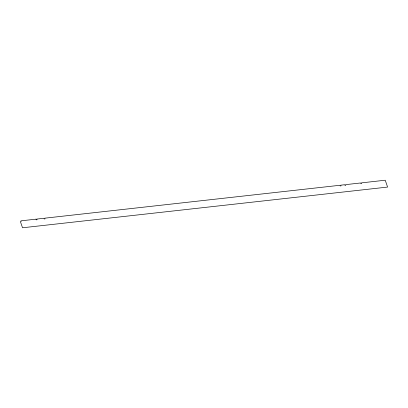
<?xml version="1.0" encoding="UTF-8"?>
<svg xmlns="http://www.w3.org/2000/svg" width="408" height="408" viewBox="0 0 408 408"><rect width="100%" height="100%" fill="white"/><g stroke="black" fill="none" stroke-linecap="round" stroke-linejoin="round"><path stroke-width="0.61" d="M36.037 219.157L20.956 220.835L21.196 221.524L20.4 221.61L22.532 227.776L387.6 187.073L385.234 180.224L361.427 182.876L361.661 183.564L360.866 183.651L360.631 182.968L345.55 184.645L345.79 185.334L344.995 185.421L344.76 184.737L340.792 185.176L341.027 185.864L340.231 185.951L339.997 185.268L44.768 218.183L45.002 218.867L44.207 218.958L43.972 218.27L36.827 219.065L37.067 219.754L36.271 219.841L36.037 219.157"/></g></svg>
